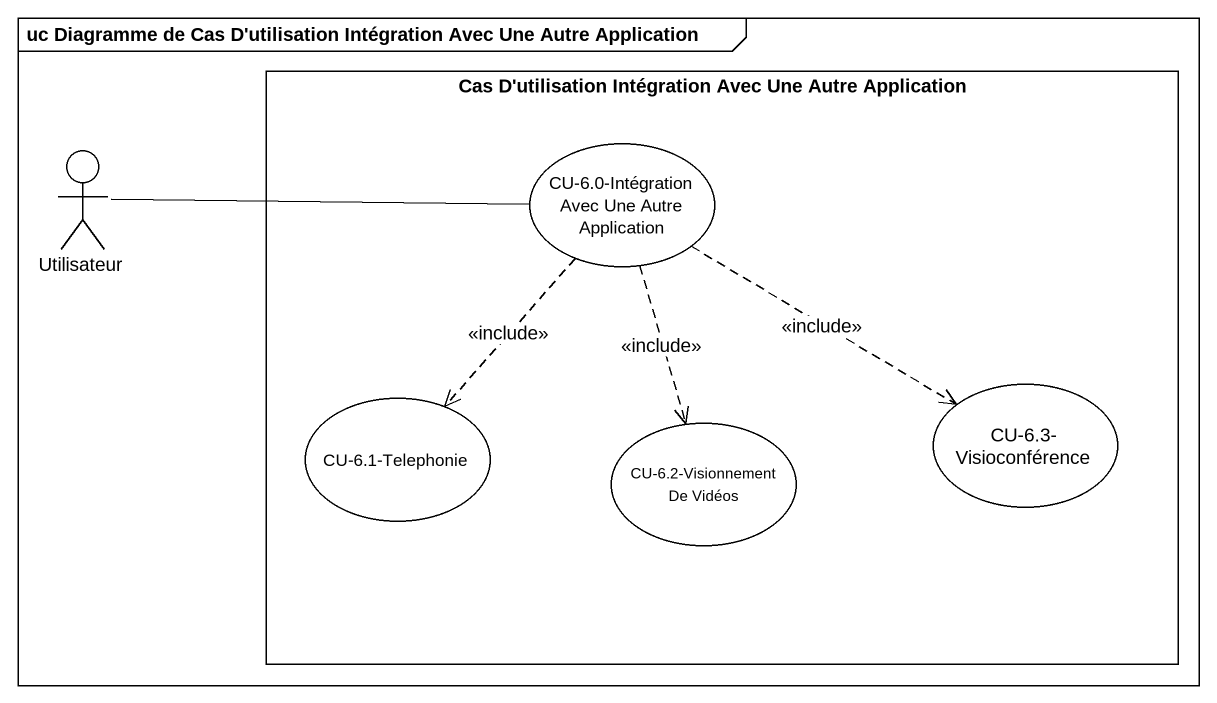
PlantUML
@startuml
mainframe uc Diagramme de Cas D'utilisation Intégration Avec Une Autre Application
rectangle "Cas D'utilisation Intégration Avec Une Autre Application" as Cas_D_utilisation {
  usecase "CU-6.0-Intégration Avec Une Autre Application" as CU_6_0_Intégration_Avec_Une
  usecase "CU-6.1-Telephonie" as CU_6_1_Telephonie
  usecase "CU-6.3-Visioconférence" as CU_6_3_Visioconférence
  usecase "CU-6.2-Visionnement De Vidéos" as CU_6_2_Visionnement_De
}
actor Utilisateur
Utilisateur -right- CU_6_0_Intégration_Avec_Une
CU_6_0_Intégration_Avec_Une ..> CU_6_1_Telephonie : <<include>>
CU_6_0_Intégration_Avec_Une .right.> CU_6_3_Visioconférence : <<include>>
CU_6_0_Intégration_Avec_Une ..> CU_6_2_Visionnement_De : <<include>>
@enduml
